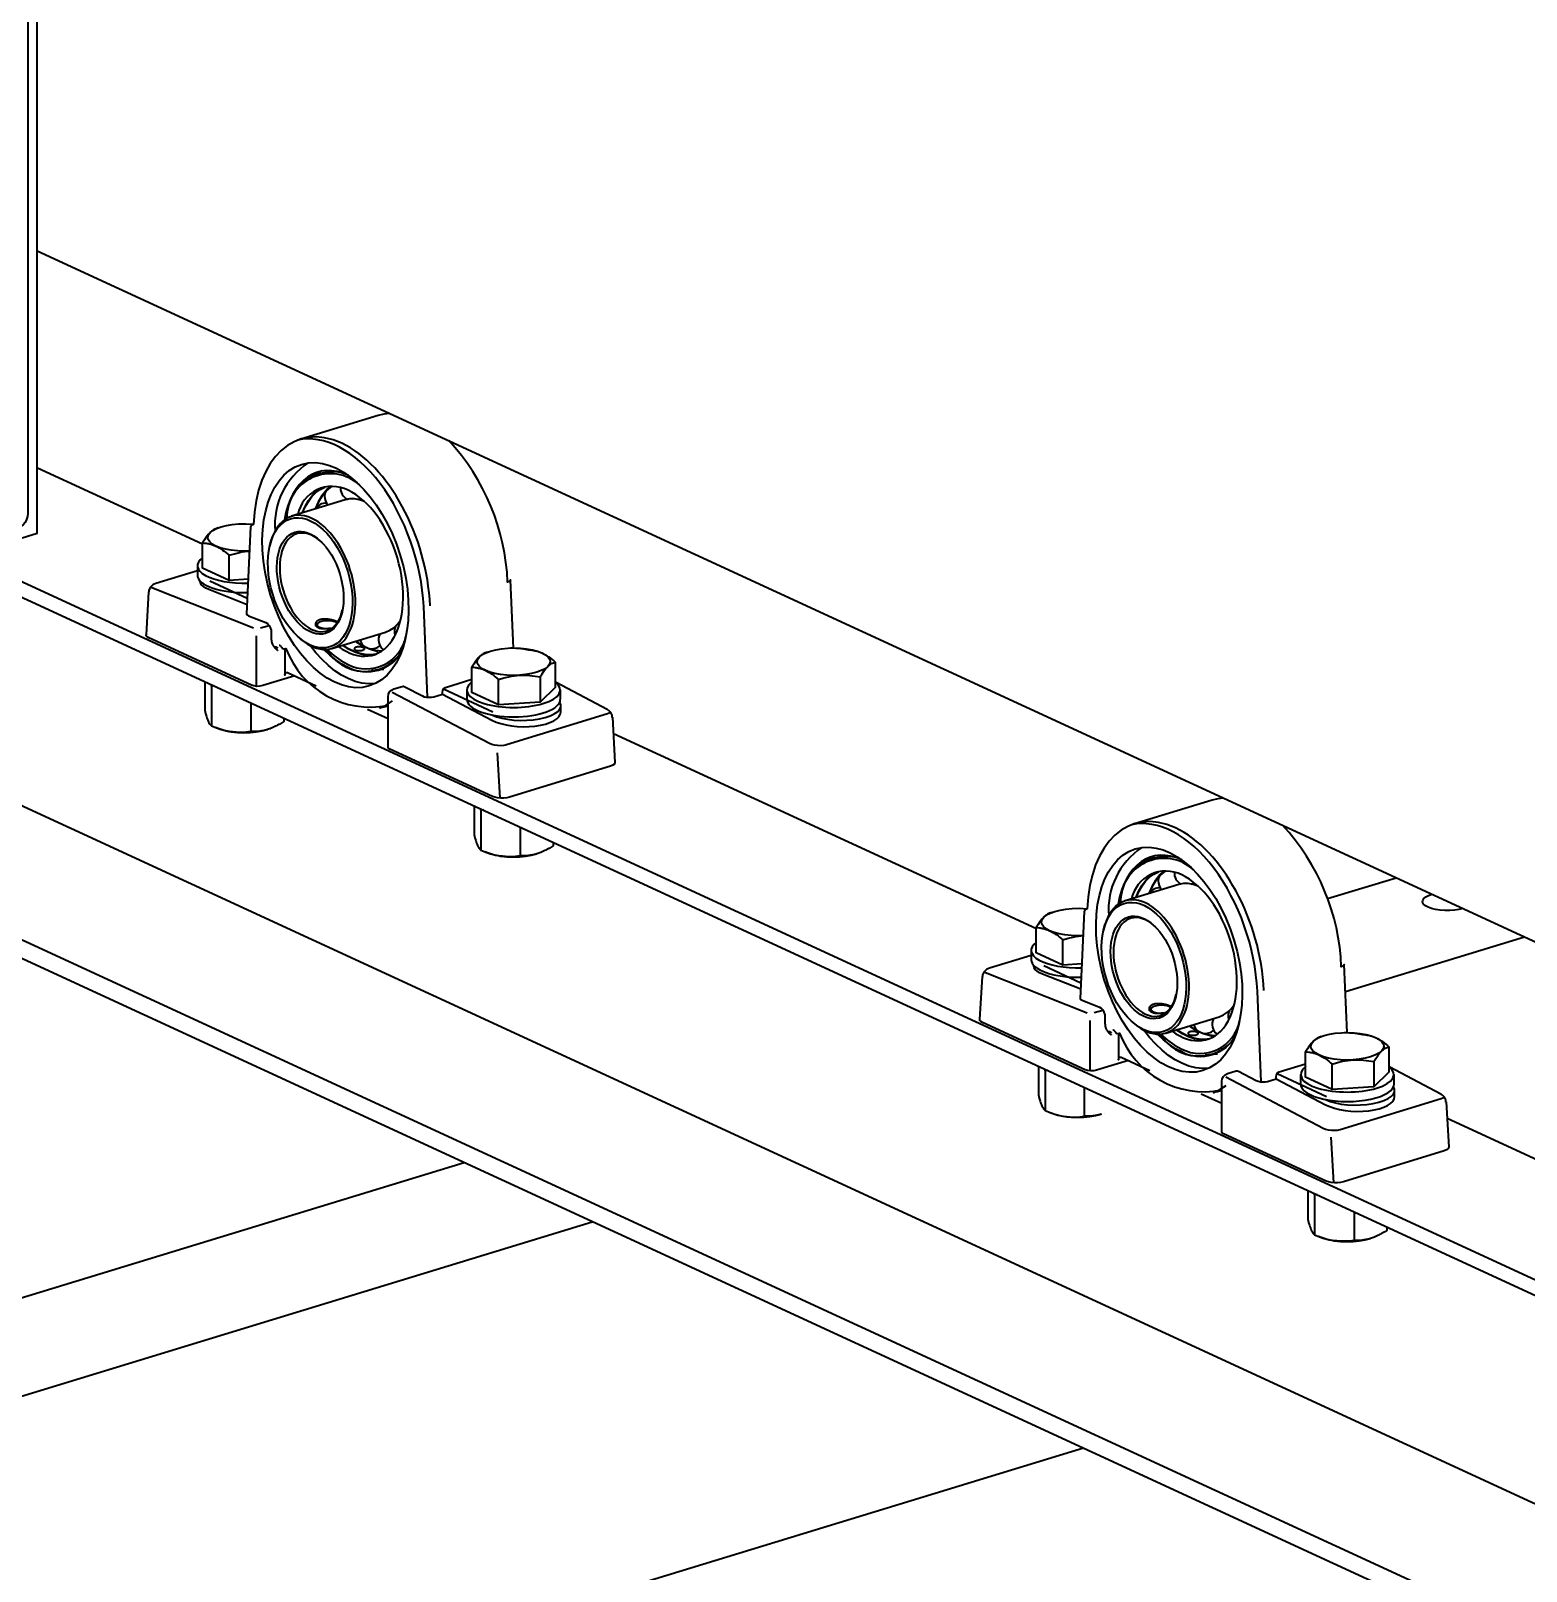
# Model space of a CAD drawing. Header units: millimetres. Extents: x -8400 to 8400, y -5940 to 5940.
# Drawn here: x 3929.8 to 4239.5, y 1669.9 to 1988.8 of the extents above; entities that cross this region are included whole.
import ezdxf

# ---------------------------------------------------------------- set-up
doc = ezdxf.new("R2010")
doc.units = ezdxf.units.MM
doc.layers.add('粗实线层', color=7, linetype='Continuous', lineweight=35)

msp = doc.modelspace()

# ---------------------------------------------------------------- linework, layer by layer
at = {"layer": '粗实线层', "linetype": 'Continuous', "lineweight": 35}
for points in [[(3929.221, 2264.069), (3929.221, 1888.824), (3929.155, 1888.198), (3928.959, 1887.574), (3928.648, 1886.995), (3928.243, 1886.499), (3927.77, 1886.121), (3927.264, 1885.886), (3916.169, 1882.497), (3916.169, 1880.157), (3931.179, 1884.743), (3931.179, 2263.165)], [(5429.862, 1180.004), (5429.862, 1181.902), (3411.605, 2112.909), (3427.906, 2117.889)], [(3411.605, 2112.909), (3411.605, 2111.011), (3411.713, 2110.278), (3412.025, 2109.692), (3412.506, 2109.317), (5429.848, 1178.732)], [(3458.919, 2044.824), (5424.763, 1137.994)], [(5429.862, 1105.812), (5429.862, 1103.914), (3411.605, 2034.922), (3411.605, 2036.819), (3411.683, 2037.497), (3411.911, 2038.168), (3412.27, 2038.779), (3412.732, 2039.282), (3413.26, 2039.636), (3415.693, 2040.835)], [(3412.133, 2038.578), (5430.389, 1107.57)], [(3931.174, 1943.236), (4391.286, 1730.99)], [(4001.796, 1909.137), (3985.742, 1904.232)], [(4004.178, 1909.56), (4002.969, 1909.419), (4001.796, 1909.137)], [(3965.419, 1882.46), (3931.203, 1898.244)], [(3990.079, 1897.658), (3988.077, 1896.541)], [(3986.131, 1888.954), (3986.669, 1890.217), (3987.308, 1891.345), (3988.044, 1892.327), (3988.866, 1893.152), (3989.767, 1893.812), (3990.738, 1894.299)], [(3992.126, 1894.443), (3991.096, 1893.592), (3990.182, 1892.516), (3989.397, 1891.23), (3988.751, 1889.754)], [(3994.949, 1891.648), (3983.844, 1888.256)], [(3986.031, 1888.923), (3986.618, 1890.315), (3987.327, 1891.545), (3988.149, 1892.597), (3989.074, 1893.46), (3990.091, 1894.121)], [(3990.969, 1893.628), (3990.091, 1892.465), (3989.349, 1891.161), (3988.809, 1889.912)], [(3998.912, 1891.322), (3997.884, 1891.674), (3996.871, 1891.847), (3995.888, 1891.838), (3994.948, 1891.648)], [(3968.644, 1885.881), (3968.147, 1885.692), (3967.751, 1885.505), (3967.556, 1885.385), (3967.359, 1885.245), (3967.162, 1885.083), (3966.964, 1884.899), (3966.915, 1884.849), (3966.865, 1884.799), (3966.84, 1884.773), (3966.815, 1884.746), (3966.791, 1884.719), (3966.766, 1884.692), (3966.666, 1884.581), (3966.568, 1884.465), (3966.372, 1884.219), (3966.177, 1883.954), (3965.79, 1883.375), (3965.408, 1882.738)], [(3975.244, 1881.08), (3973.927, 1881.044), (3972.614, 1881.095), (3971.344, 1881.23), (3970.156, 1881.446), (3969.086, 1881.737), (3968.167, 1882.092), (3967.426, 1882.502), (3966.886, 1882.955), (3966.564, 1883.435), (3966.469, 1883.929), (3966.604, 1884.422), (3966.964, 1884.899), (3967.54, 1885.345), (3968.313, 1885.747), (3969.261, 1886.092), (3970.353, 1886.37), (3971.558, 1886.573), (3972.838, 1886.694), (3974.396, 1886.726), (3975.938, 1886.639)], [(3975.314, 1886.073), (3974.531, 1868.047), (3974.624, 1867.85), (3974.911, 1867.681), (3978.53, 1866.251), (3978.87, 1866.036), (3979.179, 1865.679), (3979.426, 1865.219), (3979.585, 1864.701), (3979.641, 1864.181), (3979.641, 1862.795), (3979.642, 1862.695), (3979.648, 1862.596), (3979.658, 1862.5), (3979.671, 1862.405), (3979.688, 1862.313), (3979.708, 1862.222), (3979.72, 1862.177), (3979.732, 1862.133), (3979.745, 1862.089), (3979.759, 1862.045), (3979.821, 1861.877), (3979.893, 1861.719), (3979.973, 1861.569), (3980.062, 1861.428), (3980.11, 1861.359), (3980.158, 1861.293), (3980.209, 1861.228), (3980.261, 1861.165), (3980.368, 1861.043), (3980.479, 1860.926), (3980.593, 1860.814), (3980.709, 1860.705), (3980.768, 1860.651), (3980.827, 1860.598), (3980.857, 1860.571), (3980.886, 1860.545), (3980.901, 1860.532), (3980.916, 1860.518), (3980.931, 1860.505), (3980.946, 1860.492)], [(3975.936, 1886.587), (3975.484, 1886.364), (3975.314, 1886.074)], [(3970.927, 1874.97), (3965.408, 1877.516), (3965.408, 1882.738), (3965.745, 1882.719), (3966.087, 1882.685), (3966.173, 1882.674), (3966.259, 1882.661), (3966.345, 1882.648), (3966.432, 1882.634), (3966.604, 1882.602), (3966.777, 1882.566), (3967.123, 1882.478), (3967.47, 1882.371), (3967.818, 1882.242), (3968.167, 1882.092), (3968.518, 1881.92), (3968.869, 1881.725), (3968.913, 1881.699), (3968.957, 1881.673), (3969.001, 1881.646), (3969.045, 1881.619), (3969.133, 1881.565), (3969.22, 1881.509), (3969.394, 1881.395), (3969.568, 1881.276), (3969.912, 1881.026), (3970.253, 1880.761), (3970.591, 1880.483), (3970.927, 1880.192)], [(3979.356, 1882.285), (3979.284, 1881.959)], [(3990.141, 1882.839), (3989.097, 1883.701), (3988.023, 1884.324)], [(3974.842, 1875.207), (3970.927, 1874.97), (3970.927, 1880.192), (3971.99, 1880.516), (3973.063, 1880.779), (3973.603, 1880.884), (3974.147, 1880.97), (3975.097, 1881.07)], [(3964.365, 1876.966), (3955.744, 1874.332), (3955.411, 1874.211), (3955.107, 1874.039), (3954.811, 1873.799), (3954.557, 1873.504), (3954.395, 1873.225), (3954.297, 1872.922), (3954.281, 1872.782), (3954.28, 1872.638)], [(3964.364, 1878.038), (3964.364, 1876.088)], [(3954.247, 1872.6), (3953.702, 1863.704)], [(3975.963, 1865.116), (3954.912, 1873.435), (3954.616, 1873.582)], [(3974.614, 1869.959), (3966.709, 1873.083), (3966.074, 1873.375), (3965.568, 1873.697), (3965.2, 1874.042), (3964.976, 1874.406), (3964.901, 1874.78), (3964.901, 1874.895)], [(3974.67, 1871.256), (3966.944, 1874.82)], [(4011.981, 1850.793), (4011.197, 1869.548)], [(3977.422, 1865.134), (3979.184, 1865.672)], [(3993.3, 1866.397), (3993.245, 1866.422), (3993.165, 1866.458), (3993.08, 1866.494), (3992.99, 1866.53), (3992.896, 1866.565), (3992.847, 1866.583), (3992.798, 1866.6), (3992.748, 1866.617), (3992.697, 1866.634), (3992.592, 1866.667), (3992.486, 1866.7), (3992.375, 1866.731), (3992.262, 1866.761), (3992.233, 1866.768), (3992.204, 1866.776), (3992.175, 1866.783), (3992.146, 1866.79), (3992.088, 1866.804), (3992.029, 1866.817), (3991.909, 1866.843), (3991.79, 1866.867), (3991.668, 1866.888), (3991.547, 1866.908), (3991.485, 1866.917), (3991.423, 1866.926), (3991.361, 1866.934), (3991.299, 1866.941), (3991.175, 1866.954), (3991.052, 1866.964), (3990.93, 1866.971), (3990.809, 1866.975), (3990.688, 1866.977), (3990.568, 1866.975), (3990.509, 1866.973), (3990.45, 1866.97), (3990.391, 1866.966), (3990.333, 1866.962), (3990.22, 1866.951), (3990.109, 1866.936), (3990.001, 1866.918), (3989.896, 1866.897), (3989.845, 1866.885), (3989.794, 1866.873), (3989.768, 1866.866), (3989.744, 1866.859), (3989.719, 1866.852), (3989.694, 1866.845), (3989.6, 1866.813), (3989.51, 1866.779), (3989.424, 1866.742), (3989.343, 1866.703), (3989.266, 1866.66), (3989.194, 1866.615), (3989.127, 1866.567), (3989.065, 1866.517), (3989.009, 1866.465), (3988.959, 1866.412), (3988.914, 1866.356), (3988.875, 1866.299), (3988.866, 1866.285), (3988.857, 1866.27), (3988.849, 1866.256), (3988.841, 1866.241), (3988.826, 1866.212), (3988.813, 1866.182), (3988.792, 1866.123), (3988.776, 1866.063), (3988.767, 1866.004), (3988.763, 1865.943), (3988.763, 1865.913), (3988.765, 1865.884), (3988.768, 1865.854), (3988.773, 1865.824), (3988.788, 1865.765), (3988.808, 1865.707), (3988.835, 1865.651), (3988.867, 1865.596), (3988.905, 1865.543), (3988.949, 1865.491), (3988.973, 1865.465), (3988.999, 1865.441), (3989.026, 1865.416), (3989.054, 1865.393), (3989.115, 1865.347), (3989.181, 1865.304), (3989.252, 1865.264), (3989.329, 1865.226), (3989.41, 1865.191), (3989.496, 1865.159), (3989.585, 1865.13), (3989.678, 1865.105), (3989.776, 1865.082), (3989.877, 1865.062), (3989.903, 1865.057), (3989.929, 1865.053), (3989.956, 1865.049), (3989.982, 1865.045), (3990.036, 1865.038), (3990.091, 1865.031), (3990.201, 1865.02), (3990.313, 1865.013), (3990.428, 1865.008), (3990.545, 1865.006), (3990.604, 1865.006), (3990.664, 1865.006), (3990.725, 1865.007), (3990.786, 1865.009), (3990.908, 1865.015), (3991.03, 1865.023), (3991.152, 1865.033), (3991.275, 1865.046), (3991.398, 1865.06), (3991.522, 1865.077), (3991.553, 1865.081), (3991.584, 1865.086), (3991.615, 1865.09), (3991.646, 1865.095), (3991.707, 1865.105), (3991.768, 1865.115), (3991.957, 1865.149)], [(3989.286, 1866.157), (3988.979, 1865.896), (3988.817, 1865.709), (3988.763, 1865.512)], [(3993.265, 1866.175), (3993.138, 1866.262), (3992.984, 1866.343), (3992.5, 1866.508), (3991.909, 1866.612), (3991.263, 1866.646), (3990.619, 1866.606), (3990.034, 1866.498), (3989.561, 1866.329), (3989.241, 1866.115), (3989.103, 1865.876), (3989.161, 1865.632), (3989.407, 1865.404), (3989.82, 1865.215), (3990.364, 1865.08), (3990.991, 1865.011)], [(4003.308, 1864.289), (4004.193, 1864.657), (4005.013, 1865.199), (4005.756, 1865.908), (4006.412, 1866.774)], [(3984.481, 1855.21), (3977.878, 1853.193), (3977.298, 1853.077), (3976.644, 1853.054), (3976.017, 1853.127), (3975.511, 1853.284), (3954.272, 1863.081), (3953.952, 1863.27), (3953.759, 1863.482), (3953.702, 1863.705)], [(3976.573, 1853.057), (3976.573, 1863.507)], [(3984.903, 1863.569), (3985.145, 1863.338)], [(3992.203, 1860.896), (4003.308, 1864.289)], [(3997.112, 1862.395), (3998.472, 1861.532), (3999.842, 1860.905), (4001.201, 1860.524), (4002.53, 1860.393)], [(3980.219, 1861.215), (3980.603, 1861.202), (3981.001, 1860.963)], [(3982.447, 1860.846), (3982.447, 1855.368), (3982.518, 1855.725), (3982.712, 1855.921), (3982.978, 1855.903), (3988.921, 1853.161)], [(4001.197, 1853.645), (3999.827, 1853.574), (3998.416, 1853.719), (3996.979, 1854.076), (3995.529, 1854.642), (3994.155, 1855.368), (3992.792, 1856.271), (3991.452, 1857.344), (3990.146, 1858.578), (3988.884, 1859.964), (3987.677, 1861.488)], [(4000.663, 1859.523), (3999.45, 1859.503), (3998.2, 1859.702), (3996.93, 1860.115), (3995.655, 1860.738), (3994.391, 1861.564)], [(4001.298, 1859.738), (4000.22, 1859.599), (3999.104, 1859.642), (3997.961, 1859.866), (3996.804, 1860.27), (3995.643, 1860.848), (3994.491, 1861.594)], [(3997.245, 1862.236), (3998.224, 1861.661), (3999.951, 1860.835), (4001.706, 1860.29)], [(4023.915, 1859.967), (4023.518, 1859.78), (4023.323, 1859.66), (4023.127, 1859.52), (4022.93, 1859.358), (4022.732, 1859.174), (4022.682, 1859.124), (4022.632, 1859.073), (4022.608, 1859.047), (4022.583, 1859.021), (4022.558, 1858.994), (4022.533, 1858.967), (4022.434, 1858.856), (4022.336, 1858.74), (4022.139, 1858.494), (4021.944, 1858.229), (4021.558, 1857.65), (4021.175, 1857.013)], [(4024.412, 1860.156), (4023.915, 1859.967)], [(4028.605, 1860.968), (4029.155, 1860.991), (4029.702, 1860.991), (4030.245, 1860.971), (4030.785, 1860.931), (4031.858, 1860.798), (4032.922, 1860.602), (4033.26, 1860.583), (4033.602, 1860.548), (4033.688, 1860.537), (4033.774, 1860.525), (4033.86, 1860.512), (4033.946, 1860.498), (4034.119, 1860.466), (4034.291, 1860.429), (4034.637, 1860.342), (4034.984, 1860.235), (4035.333, 1860.106), (4035.682, 1859.956), (4036.032, 1859.783), (4036.384, 1859.589), (4036.428, 1859.563), (4036.472, 1859.537), (4036.516, 1859.51), (4036.56, 1859.483), (4036.647, 1859.429), (4036.735, 1859.373), (4036.909, 1859.259), (4037.082, 1859.14), (4037.426, 1858.89), (4037.768, 1858.625), (4038.105, 1858.347), (4038.442, 1858.056)], [(4035.228, 1860.147), (4035.205, 1860.156)], [(4000.379, 1856.423), (4002.916, 1856.624)], [(4026.695, 1849.245), (4021.175, 1851.791), (4021.175, 1857.013), (4021.513, 1856.994), (4021.855, 1856.959), (4021.941, 1856.948), (4022.027, 1856.936), (4022.113, 1856.923), (4022.199, 1856.909), (4022.371, 1856.877), (4022.544, 1856.84), (4022.89, 1856.753), (4023.237, 1856.646), (4023.586, 1856.517), (4023.935, 1856.367), (4024.285, 1856.194), (4024.637, 1856), (4024.681, 1855.974), (4024.725, 1855.947), (4024.769, 1855.921), (4024.813, 1855.894), (4024.9, 1855.84), (4024.988, 1855.784), (4025.162, 1855.669), (4025.335, 1855.551), (4025.68, 1855.301), (4026.02, 1855.036), (4026.359, 1854.758), (4026.695, 1854.467)], [(4035.328, 1854.988), (4035.711, 1855.626), (4036.098, 1856.206), (4036.293, 1856.47), (4036.489, 1856.716), (4036.686, 1856.943), (4036.885, 1857.149), (4036.934, 1857.197), (4036.984, 1857.244), (4037.009, 1857.267), (4037.033, 1857.29), (4037.058, 1857.312), (4037.083, 1857.334), (4037.182, 1857.418), (4037.281, 1857.496), (4037.477, 1857.636), (4037.672, 1857.756), (4038.059, 1857.938), (4038.442, 1858.056), (4038.442, 1852.834), (4035.328, 1849.766)], [(3965.869, 1854.055), (3965.869, 1848.093), (3966.04, 1847.434), (3966.213, 1846.832), (3966.3, 1846.557), (3966.388, 1846.3), (3966.476, 1846.062), (3966.564, 1845.845), (3966.586, 1845.794), (3966.608, 1845.745), (3966.619, 1845.72), (3966.63, 1845.696), (3966.641, 1845.673), (3966.653, 1845.649), (3966.697, 1845.56), (3966.74, 1845.476), (3966.828, 1845.325), (3966.915, 1845.195), (3967.088, 1844.99), (3967.259, 1844.851)], [(3967.259, 1853.112), (3967.17, 1853.461)], [(3967.786, 1853.18), (3967.259, 1853.112), (3967.259, 1844.851), (3968.265, 1844.448), (3969.28, 1844.104), (3969.792, 1843.959), (3970.306, 1843.832), (3970.823, 1843.725), (3971.344, 1843.64), (3972.614, 1843.505), (3973.927, 1843.454), (3975.244, 1843.49), (3976.523, 1843.611), (3977.728, 1843.814), (3978.821, 1844.092)], [(4015.076, 1851.447), (4015.06, 1851.845), (4015.13, 1852.269), (4015.357, 1852.633), (4015.679, 1852.839), (4021.175, 1854.519)], [(4050.232, 1846.581), (4050.241, 1846.675), (4050.243, 1846.767), (4050.184, 1847.082), (4050.054, 1847.381), (4049.905, 1847.621), (4049.729, 1847.836), (4049.527, 1848.02), (4049.304, 1848.177), (4049.237, 1848.217), (4049.168, 1848.254), (4038.607, 1853.824)], [(3975.43, 1849.645), (3975.43, 1843.683), (3974.425, 1843.567), (3973.41, 1843.514), (3972.898, 1843.514), (3972.384, 1843.535), (3972.125, 1843.553), (3971.865, 1843.577), (3971.8, 1843.583), (3971.735, 1843.591), (3971.669, 1843.598), (3971.604, 1843.605), (3971.474, 1843.622), (3971.344, 1843.64), (3969.899, 1843.917), (3968.644, 1844.302), (3968.105, 1844.508)], [(4002.046, 1848.531), (4003.431, 1849.184), (4004.731, 1850.054)], [(4049.892, 1847.64), (4049.606, 1847.469), (4049.235, 1847.328), (4028.352, 1840.947), (4027.792, 1840.823), (4027.162, 1840.764), (4026.505, 1840.775), (4025.865, 1840.854), (4025.284, 1840.997), (4024.803, 1841.194), (4004.681, 1851.806)], [(4015.27, 1852.528), (4025.53, 1847.795)], [(4020.132, 1852.312), (4020.132, 1850.363)], [(4039.485, 1850.363), (4039.485, 1852.312)], [(3982.212, 1846.516), (3982.212, 1845.755), (3981.796, 1845.491), (3981.376, 1845.24), (3981.271, 1845.179), (3981.165, 1845.119), (3981.059, 1845.06), (3980.953, 1845.002), (3980.741, 1844.89), (3980.529, 1844.782), (3980.104, 1844.58), (3979.677, 1844.396), (3979.25, 1844.234), (3978.821, 1844.092), (3978.39, 1843.971), (3977.958, 1843.872), (3977.904, 1843.861), (3977.849, 1843.85), (3977.796, 1843.84), (3977.742, 1843.83), (3977.634, 1843.811), (3977.527, 1843.794), (3977.312, 1843.762), (3977.1, 1843.736), (3976.677, 1843.698), (3976.258, 1843.678), (3975.842, 1843.673), (3975.43, 1843.683)], [(4003.814, 1846.292), (3999.525, 1848.27)], [(4002.706, 1848.708), (4003.814, 1849.046)], [(4039.6, 1847.755), (4039.6, 1849.033)], [(3979.437, 1844.302), (3979.47, 1844.315)], [(4138.043, 1802.83), (4050.469, 1843.227)], [(4027.006, 1829.916), (4026.461, 1839.317)], [(4021.637, 1828.33), (4021.637, 1822.367), (4021.808, 1821.708), (4021.981, 1821.107), (4022.067, 1820.832), (4022.155, 1820.575), (4022.243, 1820.337), (4022.332, 1820.12), (4022.354, 1820.069), (4022.376, 1820.019), (4022.387, 1819.995), (4022.398, 1819.971), (4022.409, 1819.947), (4022.42, 1819.924), (4022.464, 1819.835), (4022.508, 1819.751), (4022.596, 1819.6), (4022.683, 1819.47), (4022.855, 1819.265), (4023.026, 1819.126)], [(4023.026, 1827.387), (4022.937, 1827.736)], [(4023.554, 1827.455), (4023.026, 1827.387), (4023.026, 1819.126), (4024.033, 1818.722), (4025.048, 1818.379), (4025.559, 1818.233), (4026.074, 1818.107), (4026.591, 1818), (4027.112, 1817.915), (4028.382, 1817.78), (4029.695, 1817.729), (4031.011, 1817.765), (4032.291, 1817.886), (4033.496, 1818.088), (4034.588, 1818.366)], [(4174.41, 1829.512), (4158.355, 1824.606)], [(4176.792, 1829.934), (4175.583, 1829.794), (4174.41, 1829.512)], [(4031.197, 1823.919), (4031.197, 1817.957), (4030.193, 1817.842), (4029.178, 1817.788), (4028.666, 1817.789), (4028.151, 1817.81), (4027.892, 1817.828), (4027.632, 1817.851), (4027.567, 1817.858), (4027.502, 1817.865), (4027.437, 1817.873), (4027.372, 1817.88), (4027.242, 1817.897), (4027.112, 1817.915), (4025.667, 1818.191), (4024.412, 1818.577), (4023.872, 1818.783)], [(4037.979, 1820.791), (4037.979, 1820.029), (4037.564, 1819.766), (4037.144, 1819.514), (4037.038, 1819.453), (4036.932, 1819.394), (4036.826, 1819.335), (4036.721, 1819.277), (4036.509, 1819.165), (4036.297, 1819.057), (4035.871, 1818.854), (4035.445, 1818.671), (4035.018, 1818.508), (4034.588, 1818.366), (4034.158, 1818.246), (4033.725, 1818.146), (4033.671, 1818.136), (4033.617, 1818.125), (4033.563, 1818.115), (4033.509, 1818.105), (4033.402, 1818.086), (4033.294, 1818.068), (4033.08, 1818.037), (4032.868, 1818.011), (4032.445, 1817.973), (4032.025, 1817.952), (4031.61, 1817.948), (4031.197, 1817.957)], [(4035.205, 1818.577), (4035.237, 1818.59)], [(4162.693, 1818.032), (4160.691, 1816.916)], [(4158.745, 1809.328), (4159.283, 1810.591), (4159.923, 1811.72), (4160.657, 1812.702), (4161.48, 1813.527), (4162.381, 1814.186), (4163.352, 1814.673)], [(4164.74, 1814.818), (4163.71, 1813.967), (4162.796, 1812.89), (4162.011, 1811.605), (4161.366, 1810.128)], [(4167.563, 1812.023), (4156.458, 1808.63)], [(4158.645, 1809.298), (4159.232, 1810.69), (4159.941, 1811.919), (4160.763, 1812.972), (4161.688, 1813.834), (4162.705, 1814.496)], [(4163.583, 1814.002), (4162.705, 1812.84), (4161.963, 1811.535), (4161.423, 1810.287)], [(4171.526, 1811.697), (4170.497, 1812.048), (4169.486, 1812.221), (4168.503, 1812.213), (4167.562, 1812.023)], [(4198.336, 1809.102), (4212.536, 1813.441)], [(4226.351, 1807.073), (4225.526, 1806.856), (4224.603, 1806.705), (4223.618, 1806.625), (4222.61, 1806.621), (4221.621, 1806.692), (4220.688, 1806.835), (4219.85, 1807.044), (4219.139, 1807.313), (4218.584, 1807.628), (4218.207, 1807.979), (4218.024, 1808.351), (4218.04, 1808.729), (4218.257, 1809.099), (4218.664, 1809.444), (4219.246, 1809.753), (4219.98, 1810.012)], [(4141.258, 1806.256), (4140.761, 1806.066), (4140.365, 1805.879), (4140.17, 1805.76), (4139.974, 1805.62), (4139.776, 1805.458), (4139.578, 1805.273), (4139.529, 1805.224), (4139.479, 1805.173), (4139.454, 1805.147), (4139.429, 1805.12), (4139.405, 1805.094), (4139.379, 1805.067), (4139.281, 1804.956), (4139.182, 1804.84), (4138.986, 1804.593), (4138.791, 1804.329), (4138.404, 1803.749), (4138.021, 1803.113)], [(4147.858, 1801.454), (4146.541, 1801.419), (4145.228, 1801.469), (4143.958, 1801.604), (4142.77, 1801.821), (4141.7, 1802.111), (4140.781, 1802.467), (4140.04, 1802.877), (4139.5, 1803.329), (4139.178, 1803.81), (4139.083, 1804.304), (4139.218, 1804.797), (4139.578, 1805.273), (4140.154, 1805.719), (4140.927, 1806.121), (4141.875, 1806.466), (4142.967, 1806.744), (4144.171, 1806.947), (4145.452, 1807.068), (4147.009, 1807.101), (4148.552, 1807.013)], [(4148.55, 1806.961), (4148.099, 1806.738), (4147.929, 1806.448), (4147.145, 1788.421), (4147.239, 1788.224), (4147.525, 1788.055), (4151.145, 1786.625), (4151.484, 1786.41), (4151.793, 1786.054), (4152.04, 1785.593), (4152.199, 1785.076), (4152.254, 1784.555), (4152.254, 1783.169), (4152.257, 1783.069), (4152.262, 1782.971), (4152.272, 1782.874), (4152.286, 1782.78), (4152.302, 1782.687), (4152.322, 1782.596), (4152.334, 1782.552), (4152.346, 1782.507), (4152.359, 1782.463), (4152.373, 1782.42), (4152.435, 1782.252), (4152.507, 1782.093), (4152.587, 1781.944), (4152.676, 1781.802), (4152.724, 1781.734), (4152.773, 1781.667), (4152.823, 1781.602), (4152.875, 1781.539), (4152.982, 1781.417), (4153.093, 1781.3), (4153.207, 1781.188), (4153.323, 1781.079), (4153.382, 1781.025), (4153.441, 1780.972), (4153.471, 1780.946), (4153.5, 1780.919), (4153.515, 1780.906), (4153.53, 1780.893), (4153.545, 1780.88), (4153.56, 1780.867)], [(4143.541, 1795.344), (4138.021, 1797.89), (4138.021, 1803.113), (4138.36, 1803.093), (4138.702, 1803.059), (4138.787, 1803.048), (4138.874, 1803.036), (4138.959, 1803.023), (4139.045, 1803.008), (4139.218, 1802.976), (4139.391, 1802.94), (4139.737, 1802.853), (4140.084, 1802.745), (4140.432, 1802.617), (4140.781, 1802.467), (4141.131, 1802.294), (4141.483, 1802.099), (4141.527, 1802.073), (4141.571, 1802.047), (4141.615, 1802.02), (4141.659, 1801.994), (4141.747, 1801.939), (4141.834, 1801.884), (4142.009, 1801.769), (4142.182, 1801.65), (4142.526, 1801.4), (4142.867, 1801.135), (4143.205, 1800.857), (4143.541, 1800.567)], [(4151.97, 1802.66), (4151.898, 1802.333)], [(4162.755, 1803.213), (4161.71, 1804.076), (4160.638, 1804.699)], [(4147.456, 1795.581), (4143.541, 1795.344), (4143.541, 1800.567), (4144.604, 1800.891), (4145.677, 1801.154), (4146.217, 1801.259), (4146.761, 1801.344), (4147.711, 1801.445)], [(4202.025, 1789.865), (4239.092, 1801.191)], [(4136.978, 1797.34), (4128.358, 1794.707), (4128.025, 1794.585), (4127.721, 1794.414), (4127.425, 1794.174), (4127.172, 1793.878), (4127.009, 1793.6), (4126.911, 1793.296), (4126.895, 1793.156), (4126.894, 1793.012)], [(4136.978, 1798.412), (4136.978, 1796.462)], [(4157.095, 1775.584), (4150.492, 1773.567), (4149.912, 1773.451), (4149.258, 1773.428), (4148.631, 1773.501), (4148.125, 1773.658), (4126.886, 1783.455), (4126.566, 1783.644), (4126.373, 1783.856), (4126.316, 1784.079), (4126.862, 1792.975)], [(4127.23, 1793.957), (4127.527, 1793.809), (4148.577, 1785.491)], [(4137.515, 1795.269), (4137.515, 1795.155)], [(4147.228, 1790.334), (4139.323, 1793.458), (4138.689, 1793.749), (4138.182, 1794.071), (4137.814, 1794.417), (4137.59, 1794.78), (4137.515, 1795.155)], [(4147.284, 1791.631), (4139.558, 1795.194)], [(4184.595, 1771.168), (4183.81, 1789.922)], [(4150.036, 1785.509), (4151.798, 1786.047)], [(4165.914, 1786.771), (4165.86, 1786.797), (4165.779, 1786.833), (4165.694, 1786.868), (4165.604, 1786.904), (4165.51, 1786.94), (4165.462, 1786.957), (4165.412, 1786.974), (4165.362, 1786.992), (4165.311, 1787.009), (4165.207, 1787.042), (4165.099, 1787.074), (4164.989, 1787.105), (4164.876, 1787.135), (4164.847, 1787.143), (4164.818, 1787.15), (4164.789, 1787.157), (4164.76, 1787.164), (4164.701, 1787.178), (4164.642, 1787.192), (4164.524, 1787.217), (4164.404, 1787.241), (4164.283, 1787.263), (4164.16, 1787.283), (4164.099, 1787.292), (4164.037, 1787.3), (4163.975, 1787.308), (4163.913, 1787.316), (4163.789, 1787.328), (4163.666, 1787.338), (4163.544, 1787.345), (4163.422, 1787.35), (4163.302, 1787.351), (4163.182, 1787.349), (4163.122, 1787.347), (4163.063, 1787.345), (4163.005, 1787.341), (4162.947, 1787.337), (4162.834, 1787.325), (4162.723, 1787.311), (4162.615, 1787.293), (4162.51, 1787.272), (4162.458, 1787.26), (4162.408, 1787.247), (4162.383, 1787.24), (4162.358, 1787.233), (4162.333, 1787.226), (4162.309, 1787.219), (4162.214, 1787.188), (4162.124, 1787.154), (4162.038, 1787.117), (4161.957, 1787.077), (4161.88, 1787.034), (4161.808, 1786.989), (4161.741, 1786.941), (4161.679, 1786.891), (4161.623, 1786.839), (4161.573, 1786.786), (4161.528, 1786.731), (4161.488, 1786.674), (4161.479, 1786.66), (4161.471, 1786.645), (4161.463, 1786.63), (4161.455, 1786.616), (4161.441, 1786.586), (4161.427, 1786.557), (4161.405, 1786.497), (4161.39, 1786.438), (4161.38, 1786.378), (4161.377, 1786.318), (4161.377, 1786.288), (4161.379, 1786.258), (4161.383, 1786.228), (4161.388, 1786.198), (4161.402, 1786.139), (4161.423, 1786.082), (4161.449, 1786.026), (4161.481, 1785.971), (4161.519, 1785.917), (4161.563, 1785.865), (4161.587, 1785.84), (4161.613, 1785.815), (4161.64, 1785.791), (4161.669, 1785.767), (4161.729, 1785.722), (4161.795, 1785.679), (4161.866, 1785.638), (4161.943, 1785.6), (4162.024, 1785.566), (4162.109, 1785.534), (4162.199, 1785.505), (4162.293, 1785.479), (4162.39, 1785.456), (4162.491, 1785.437), (4162.517, 1785.432), (4162.543, 1785.428), (4162.57, 1785.423), (4162.597, 1785.42), (4162.65, 1785.412), (4162.705, 1785.406), (4162.815, 1785.395), (4162.927, 1785.387), (4163.042, 1785.382), (4163.159, 1785.38), (4163.218, 1785.38), (4163.278, 1785.381), (4163.339, 1785.382), (4163.4, 1785.384), (4163.522, 1785.39), (4163.643, 1785.398), (4163.766, 1785.408), (4163.889, 1785.42), (4164.012, 1785.435), (4164.136, 1785.451), (4164.167, 1785.455), (4164.198, 1785.46), (4164.229, 1785.465), (4164.26, 1785.469), (4164.321, 1785.479), (4164.381, 1785.489), (4164.571, 1785.523)], [(4161.901, 1786.531), (4161.593, 1786.271), (4161.431, 1786.083), (4161.377, 1785.887)], [(4165.88, 1786.549), (4165.752, 1786.636), (4165.597, 1786.717), (4165.115, 1786.882), (4164.524, 1786.986), (4163.877, 1787.02), (4163.233, 1786.981), (4162.648, 1786.872), (4162.175, 1786.703), (4161.855, 1786.49), (4161.718, 1786.25), (4161.774, 1786.006), (4162.02, 1785.779), (4162.434, 1785.589), (4162.978, 1785.454), (4163.605, 1785.385)], [(4175.922, 1784.663), (4176.808, 1785.031), (4177.627, 1785.573), (4178.37, 1786.282), (4179.026, 1787.148)], [(4149.187, 1773.432), (4149.187, 1783.881)], [(4157.517, 1783.943), (4157.759, 1783.713)], [(4164.817, 1781.27), (4175.922, 1784.663)], [(4169.726, 1782.769), (4171.086, 1781.906), (4172.456, 1781.28), (4173.815, 1780.898), (4175.144, 1780.768)], [(4152.833, 1781.59), (4153.217, 1781.576), (4153.615, 1781.337)], [(4155.061, 1781.221), (4155.061, 1775.743), (4155.132, 1776.1), (4155.326, 1776.296), (4155.592, 1776.277), (4161.536, 1773.536)], [(4173.812, 1774.019), (4172.441, 1773.949), (4171.03, 1774.093), (4169.593, 1774.45), (4168.143, 1775.017), (4166.769, 1775.742), (4165.406, 1776.645), (4164.066, 1777.718), (4162.76, 1778.953), (4161.498, 1780.338), (4160.291, 1781.863)], [(4173.276, 1779.898), (4172.064, 1779.878), (4170.814, 1780.076), (4169.545, 1780.489), (4168.269, 1781.112), (4167.004, 1781.938)], [(4173.911, 1780.112), (4172.834, 1779.973), (4171.719, 1780.016), (4170.576, 1780.241), (4169.418, 1780.644), (4168.257, 1781.222), (4167.105, 1781.969)], [(4169.859, 1782.61), (4170.838, 1782.035), (4172.676, 1781.166), (4174.545, 1780.619)], [(4197.026, 1780.53), (4196.529, 1780.341), (4196.132, 1780.154), (4195.937, 1780.034), (4195.741, 1779.895), (4195.544, 1779.733), (4195.346, 1779.548), (4195.296, 1779.498), (4195.247, 1779.448), (4195.222, 1779.422), (4195.197, 1779.395), (4195.172, 1779.369), (4195.147, 1779.342), (4195.048, 1779.231), (4194.95, 1779.115), (4194.754, 1778.868), (4194.558, 1778.603), (4194.171, 1778.024), (4193.789, 1777.387)], [(4201.219, 1781.343), (4201.769, 1781.365), (4202.316, 1781.366), (4202.86, 1781.345), (4203.4, 1781.306), (4204.472, 1781.172), (4205.536, 1780.976), (4205.874, 1780.957), (4206.216, 1780.923), (4206.302, 1780.912), (4206.388, 1780.9), (4206.474, 1780.886), (4206.56, 1780.872), (4206.733, 1780.84), (4206.905, 1780.804), (4207.251, 1780.717), (4207.599, 1780.609), (4207.946, 1780.481), (4208.295, 1780.33), (4208.646, 1780.158), (4208.998, 1779.963), (4209.042, 1779.937), (4209.086, 1779.911), (4209.13, 1779.884), (4209.174, 1779.858), (4209.262, 1779.803), (4209.349, 1779.747), (4209.523, 1779.633), (4209.696, 1779.514), (4210.04, 1779.264), (4210.381, 1778.999), (4210.72, 1778.721), (4211.055, 1778.431)], [(4207.843, 1780.521), (4207.818, 1780.53)], [(4172.993, 1776.798), (4175.529, 1776.999)], [(4199.309, 1769.619), (4193.789, 1772.165), (4193.789, 1777.387), (4194.127, 1777.368), (4194.469, 1777.334), (4194.555, 1777.323), (4194.641, 1777.311), (4194.727, 1777.297), (4194.813, 1777.283), (4194.986, 1777.251), (4195.158, 1777.215), (4195.504, 1777.128), (4195.851, 1777.02), (4196.2, 1776.892), (4196.549, 1776.741), (4196.899, 1776.569), (4197.251, 1776.374), (4197.295, 1776.348), (4197.339, 1776.322), (4197.383, 1776.295), (4197.427, 1776.269), (4197.514, 1776.214), (4197.602, 1776.158), (4197.776, 1776.044), (4197.949, 1775.925), (4198.293, 1775.675), (4198.635, 1775.41), (4198.972, 1775.132), (4199.309, 1774.842)], [(4207.942, 1775.363), (4208.325, 1776.001), (4208.712, 1776.58), (4208.907, 1776.845), (4209.103, 1777.091), (4209.3, 1777.317), (4209.499, 1777.524), (4209.548, 1777.572), (4209.598, 1777.618), (4209.623, 1777.642), (4209.647, 1777.664), (4209.672, 1777.686), (4209.697, 1777.708), (4209.796, 1777.792), (4209.895, 1777.87), (4210.091, 1778.011), (4210.286, 1778.13), (4210.673, 1778.313), (4211.055, 1778.431), (4211.055, 1773.208), (4207.942, 1770.141)], [(4138.483, 1774.429), (4138.483, 1768.467), (4138.655, 1767.808), (4138.827, 1767.207), (4138.914, 1766.932), (4139.002, 1766.674), (4139.089, 1766.437), (4139.178, 1766.22), (4139.2, 1766.169), (4139.223, 1766.119), (4139.233, 1766.095), (4139.244, 1766.071), (4139.255, 1766.047), (4139.266, 1766.024), (4139.31, 1765.935), (4139.355, 1765.851), (4139.442, 1765.7), (4139.529, 1765.569), (4139.702, 1765.365), (4139.873, 1765.226)], [(4139.873, 1773.487), (4139.784, 1773.835)], [(4140.4, 1773.555), (4139.873, 1773.487), (4139.873, 1765.226), (4140.879, 1764.822), (4141.895, 1764.479), (4142.406, 1764.333), (4142.92, 1764.206), (4143.437, 1764.1), (4143.958, 1764.015), (4144.088, 1763.997), (4144.219, 1763.98), (4144.284, 1763.972), (4144.349, 1763.965), (4144.414, 1763.958), (4144.479, 1763.951), (4144.739, 1763.928), (4144.997, 1763.909), (4145.513, 1763.889), (4146.024, 1763.888), (4147.039, 1763.941), (4148.043, 1764.057), (4148.043, 1770.019)], [(4187.69, 1771.822), (4187.674, 1772.219), (4187.745, 1772.644), (4187.971, 1773.008), (4188.293, 1773.214), (4193.789, 1774.893)], [(4222.846, 1766.956), (4222.856, 1767.049), (4222.857, 1767.141), (4222.799, 1767.456), (4222.668, 1767.755), (4222.52, 1767.995), (4222.343, 1768.21), (4222.141, 1768.395), (4221.918, 1768.551), (4221.851, 1768.591), (4221.782, 1768.629), (4211.221, 1774.198)], [(4174.661, 1768.905), (4176.045, 1769.559), (4177.345, 1770.428)], [(4177.295, 1772.181), (4197.417, 1761.569), (4197.898, 1761.372), (4198.479, 1761.229), (4199.119, 1761.149), (4199.776, 1761.138), (4200.406, 1761.197), (4200.965, 1761.322), (4221.849, 1767.702), (4222.22, 1767.843), (4222.506, 1768.014)], [(4187.883, 1772.902), (4198.144, 1768.169)], [(4192.746, 1772.687), (4192.746, 1770.737)], [(4212.098, 1770.737), (4212.098, 1772.687)], [(4176.428, 1766.666), (4172.14, 1768.644)], [(4175.32, 1769.082), (4176.428, 1769.421)], [(4212.214, 1768.129), (4212.214, 1769.407)], [(4140.719, 1764.882), (4141.258, 1764.677), (4142.513, 1764.291), (4143.958, 1764.015), (4145.228, 1763.879), (4146.541, 1763.829), (4147.858, 1763.864), (4149.138, 1763.985), (4150.342, 1764.188), (4151.435, 1764.466), (4151.004, 1764.346), (4150.572, 1764.246), (4150.518, 1764.235), (4150.463, 1764.225), (4150.409, 1764.214), (4150.355, 1764.204), (4150.248, 1764.186), (4150.141, 1764.168), (4149.927, 1764.137), (4149.714, 1764.111), (4149.291, 1764.073), (4148.872, 1764.052), (4148.456, 1764.047), (4148.043, 1764.057)], [(4152.051, 1764.677), (4152.084, 1764.689)], [(4310.635, 1723.215), (4223.093, 1763.597)], [(4199.62, 1750.291), (4199.075, 1759.691)], [(3444.246, 1578.704), (4019.547, 1754.476)], [(4194.251, 1748.704), (4194.251, 1742.742), (4194.422, 1742.083), (4194.594, 1741.482), (4194.682, 1741.206), (4194.769, 1740.949), (4194.857, 1740.712), (4194.946, 1740.494), (4194.968, 1740.443), (4194.99, 1740.394), (4195.001, 1740.37), (4195.012, 1740.345), (4195.023, 1740.322), (4195.034, 1740.299), (4195.078, 1740.209), (4195.122, 1740.126), (4195.21, 1739.974), (4195.297, 1739.844), (4195.469, 1739.64), (4195.64, 1739.501)], [(4195.64, 1747.761), (4195.551, 1748.11)], [(4196.168, 1747.829), (4195.64, 1747.761), (4195.64, 1739.501), (4196.647, 1739.097), (4197.662, 1738.753), (4198.174, 1738.608), (4198.688, 1738.481), (4199.205, 1738.375), (4199.725, 1738.289), (4200.996, 1738.154), (4202.308, 1738.103), (4203.625, 1738.139), (4204.905, 1738.26), (4206.11, 1738.463), (4207.202, 1738.741)], [(3444.241, 1558.338), (4046.103, 1742.226)], [(4203.811, 1744.294), (4203.811, 1738.332), (4202.807, 1738.216), (4201.792, 1738.163), (4201.28, 1738.164), (4200.765, 1738.184), (4200.506, 1738.202), (4200.247, 1738.226), (4200.182, 1738.232), (4200.117, 1738.24), (4200.052, 1738.247), (4199.986, 1738.255), (4199.856, 1738.271), (4199.725, 1738.289), (4198.281, 1738.566), (4197.026, 1738.951), (4196.486, 1739.157)], [(4210.594, 1741.165), (4210.594, 1740.404), (4210.178, 1740.14), (4209.758, 1739.889), (4209.652, 1739.828), (4209.547, 1739.768), (4209.441, 1739.709), (4209.335, 1739.651), (4209.123, 1739.539), (4208.911, 1739.431), (4208.486, 1739.229), (4208.059, 1739.046), (4207.631, 1738.883), (4207.202, 1738.741), (4206.772, 1738.62), (4206.34, 1738.521), (4206.285, 1738.51), (4206.231, 1738.499), (4206.177, 1738.489), (4206.123, 1738.479), (4206.016, 1738.46), (4205.908, 1738.443), (4205.694, 1738.412), (4205.481, 1738.385), (4205.058, 1738.347), (4204.639, 1738.327), (4204.224, 1738.322), (4203.811, 1738.332)], [(4207.818, 1738.951), (4207.851, 1738.964)], [(4147.806, 1695.312), (3444.241, 1480.351)]]:
    msp.add_lwpolyline(points, dxfattribs=at)
for points in [[(4029.776, 1860.988), (4029.187, 1875.082), (4029.028, 1874.833), (4028.566, 1874.62, 0.1802632), (4016.378, 1903.932)], [(3991.152, 1860.696), (3992.58, 1859.428), (3994.044, 1858.384), (3995.529, 1857.576, 0.4971124), (4007.507, 1863.414)], [(3981.295, 1861.596), (3981.309, 1861.591), (3981.365, 1861.558), (3981.455, 1861.49), (3981.57, 1861.382), (3981.698, 1861.237), (3981.801, 1861.097), (3981.911, 1860.929), (3982.18, 1860.821), (3982.677, 1860.904, 0.3684406), (4003.814, 1849.12)], [(4006.654, 1860.396, -0.4183174), (3995.529, 1856.982), (3994.253, 1857.659), (3992.989, 1858.507), (3991.746, 1859.518), (3990.538, 1860.684)], [(3999.909, 1860.88, 0.126129), (4001.161, 1860.938, 0.1104894), (4002.119, 1861.482)], [(4050.254, 1846.647), (4050.799, 1837.252), (4050.7, 1836.968), (4050.382, 1836.709), (4049.871, 1836.497), (4028.987, 1830.117), (4028.426, 1829.987), (4027.794, 1829.917), (4027.134, 1829.91), (4026.492, 1829.967), (4025.911, 1830.086), (4025.43, 1830.256), (4004.191, 1840.054), (4003.911, 1840.241), (4003.814, 1840.452), (4003.813, 1850.902, -0.3297945), (4005.005, 1852.511), (4006.767, 1853.05), (4007.028, 1853.069), (4007.306, 1852.977), (4010.925, 1851.068), (4011.319, 1850.913), (4011.802, 1850.813), (4012.327, 1850.777), (4012.842, 1850.808), (4013.298, 1850.904), (4015.076, 1851.447), (4025.295, 1846.058)], [(4202.39, 1781.363), (4201.801, 1795.456), (4201.643, 1795.207), (4201.18, 1794.994, 0.1802581), (4188.992, 1824.307)], [(4163.766, 1781.071), (4165.193, 1779.803), (4166.659, 1778.758), (4168.143, 1777.95, 0.4970655), (4180.121, 1783.788)], [(4153.909, 1781.971), (4153.922, 1781.965), (4153.979, 1781.932), (4154.069, 1781.865), (4154.185, 1781.757), (4154.312, 1781.611), (4154.415, 1781.472), (4154.525, 1781.304), (4154.794, 1781.195), (4155.291, 1781.279, 0.3684453), (4176.428, 1769.494)], [(4179.268, 1780.771, -0.4183463), (4168.143, 1777.356), (4166.867, 1778.033), (4165.602, 1778.881), (4164.36, 1779.892), (4163.152, 1781.058)], [(4172.523, 1781.255, 0.1260692), (4173.775, 1781.312, 0.1105271), (4174.734, 1781.856)], [(4222.868, 1767.021), (4223.413, 1757.627), (4223.314, 1757.343), (4222.995, 1757.083), (4222.485, 1756.872), (4201.602, 1750.491), (4201.04, 1750.361), (4200.408, 1750.291), (4199.748, 1750.284), (4199.106, 1750.342), (4198.525, 1750.46), (4198.044, 1750.631), (4176.806, 1760.428), (4176.525, 1760.615), (4176.428, 1760.827), (4176.428, 1771.276, -0.3297945), (4177.619, 1772.886), (4179.381, 1773.424), (4179.643, 1773.444), (4179.921, 1773.351), (4183.539, 1771.442), (4183.933, 1771.288), (4184.416, 1771.188), (4184.941, 1771.151), (4185.456, 1771.183), (4185.912, 1771.278), (4187.69, 1771.822), (4197.909, 1766.432)]]:
    msp.add_lwpolyline(points, format="xyb", dxfattribs=at)
for points in [[(3997.063, 1860.57), (3997.132, 1860.542), (3997.207, 1860.516), (3997.248, 1860.505), (3997.29, 1860.494), (3997.311, 1860.489), (3997.334, 1860.485), (3997.356, 1860.48), (3997.379, 1860.476), (3997.472, 1860.461), (3997.569, 1860.451), (3997.593, 1860.449), (3997.618, 1860.447), (3997.643, 1860.445), (3997.669, 1860.444), (3997.72, 1860.442), (3997.771, 1860.441), (3997.874, 1860.441), (3997.977, 1860.446), (3998.002, 1860.447), (3998.028, 1860.449), (3998.054, 1860.452), (3998.079, 1860.454), (3998.13, 1860.459), (3998.179, 1860.465), (3998.228, 1860.472), (3998.276, 1860.48), (3998.3, 1860.484), (3998.323, 1860.488), (3998.347, 1860.493), (3998.37, 1860.498), (3998.459, 1860.518), (3998.541, 1860.541), (3998.581, 1860.554), (3998.618, 1860.567), (3998.637, 1860.574), (3998.654, 1860.581), (3998.672, 1860.588), (3998.688, 1860.595), (3998.75, 1860.624), (3998.804, 1860.656), (3998.815, 1860.664), (3998.827, 1860.672), (3998.838, 1860.68), (3998.848, 1860.689), (3998.867, 1860.706), (3998.883, 1860.723), (3998.909, 1860.757), (3998.924, 1860.793), (3998.928, 1860.811), (3998.93, 1860.829), (3998.929, 1860.847), (3998.925, 1860.865), (3998.919, 1860.883), (3998.911, 1860.901), (3998.9, 1860.919), (3998.886, 1860.936), (3998.852, 1860.971), (3998.808, 1861.005), (3998.796, 1861.013), (3998.783, 1861.021), (3998.77, 1861.029), (3998.755, 1861.037), (3998.726, 1861.053), (3998.694, 1861.069), (3998.626, 1861.097), (3998.549, 1861.125), (3998.529, 1861.131), (3998.509, 1861.137), (3998.488, 1861.143), (3998.466, 1861.149), (3998.423, 1861.16), (3998.378, 1861.171), (3998.333, 1861.181), (3998.285, 1861.19), (3998.262, 1861.194), (3998.238, 1861.198), (3998.213, 1861.202), (3998.188, 1861.205), (3998.088, 1861.218), (3997.987, 1861.226), (3997.935, 1861.229), (3997.884, 1861.231), (3997.857, 1861.232), (3997.831, 1861.232), (3997.806, 1861.232), (3997.78, 1861.232), (3997.678, 1861.229), (3997.578, 1861.222), (3997.554, 1861.22), (3997.529, 1861.217), (3997.505, 1861.214), (3997.48, 1861.211), (3997.433, 1861.204), (3997.387, 1861.196), (3997.299, 1861.177), (3997.215, 1861.154), (3997.195, 1861.148), (3997.176, 1861.141), (3997.157, 1861.135), (3997.138, 1861.128), (3997.102, 1861.114), (3997.069, 1861.099), (3997.037, 1861.083), (3997.007, 1861.066), (3996.979, 1861.049), (3996.953, 1861.031), (3996.908, 1860.994), (3996.873, 1860.956), (3996.859, 1860.936), (3996.848, 1860.915), (3996.838, 1860.895), (3996.832, 1860.874), (3996.827, 1860.833), (3996.831, 1860.792), (3996.833, 1860.781), (3996.837, 1860.771), (3996.841, 1860.761), (3996.846, 1860.751), (3996.857, 1860.73), (3996.87, 1860.711), (3996.886, 1860.691), (3996.904, 1860.673), (3996.914, 1860.663), (3996.925, 1860.654), (3996.936, 1860.645), (3996.948, 1860.636), (3997.001, 1860.602)], [(4036.885, 1857.149), (4036.309, 1856.703), (4035.536, 1856.302), (4034.588, 1855.956), (4033.496, 1855.678), (4032.291, 1855.476), (4031.011, 1855.355), (4029.695, 1855.319), (4028.382, 1855.369), (4027.112, 1855.505), (4025.924, 1855.721), (4024.854, 1856.011), (4023.935, 1856.367), (4023.194, 1856.777), (4022.654, 1857.229), (4022.332, 1857.71), (4022.236, 1858.204), (4022.371, 1858.697), (4022.732, 1859.174), (4023.307, 1859.62), (4024.081, 1860.021), (4025.028, 1860.366), (4026.121, 1860.645), (4027.325, 1860.847), (4028.605, 1860.968), (4029.922, 1861.004), (4031.235, 1860.954), (4032.505, 1860.818), (4033.692, 1860.602), (4034.762, 1860.312), (4035.682, 1859.956), (4036.422, 1859.546), (4036.962, 1859.094), (4037.285, 1858.613), (4037.38, 1858.119), (4037.245, 1857.626)], [(4031.011, 1855.355), (4031.148, 1855.362), (4031.286, 1855.368), (4031.355, 1855.371), (4031.424, 1855.373), (4031.493, 1855.375), (4031.562, 1855.377), (4031.836, 1855.38), (4032.109, 1855.377), (4032.654, 1855.357), (4033.194, 1855.317), (4034.266, 1855.184), (4035.328, 1854.988), (4035.328, 1849.766), (4026.695, 1849.245), (4026.695, 1854.467), (4027.758, 1854.791), (4028.831, 1855.054), (4029.371, 1855.159), (4029.914, 1855.245), (4030.461, 1855.31)], [(4169.677, 1780.944), (4169.746, 1780.916), (4169.822, 1780.891), (4169.862, 1780.879), (4169.904, 1780.869), (4169.926, 1780.864), (4169.948, 1780.859), (4169.97, 1780.855), (4169.993, 1780.85), (4170.086, 1780.836), (4170.183, 1780.825), (4170.207, 1780.823), (4170.232, 1780.821), (4170.258, 1780.82), (4170.283, 1780.818), (4170.334, 1780.816), (4170.385, 1780.815), (4170.488, 1780.816), (4170.59, 1780.82), (4170.617, 1780.822), (4170.642, 1780.824), (4170.668, 1780.826), (4170.693, 1780.828), (4170.744, 1780.833), (4170.793, 1780.84), (4170.842, 1780.847), (4170.89, 1780.854), (4170.914, 1780.858), (4170.938, 1780.863), (4170.961, 1780.867), (4170.984, 1780.872), (4171.073, 1780.892), (4171.156, 1780.916), (4171.195, 1780.928), (4171.233, 1780.941), (4171.251, 1780.948), (4171.268, 1780.955), (4171.286, 1780.962), (4171.302, 1780.969), (4171.364, 1780.999), (4171.417, 1781.03), (4171.43, 1781.038), (4171.441, 1781.046), (4171.452, 1781.055), (4171.462, 1781.063), (4171.481, 1781.08), (4171.498, 1781.097), (4171.523, 1781.132), (4171.538, 1781.167), (4171.543, 1781.185), (4171.544, 1781.203), (4171.543, 1781.221), (4171.539, 1781.239), (4171.533, 1781.257), (4171.525, 1781.275), (4171.514, 1781.293), (4171.5, 1781.311), (4171.466, 1781.345), (4171.423, 1781.379), (4171.41, 1781.388), (4171.397, 1781.396), (4171.384, 1781.404), (4171.37, 1781.412), (4171.34, 1781.428), (4171.308, 1781.443), (4171.239, 1781.472), (4171.164, 1781.499), (4171.143, 1781.505), (4171.123, 1781.511), (4171.102, 1781.517), (4171.08, 1781.523), (4171.037, 1781.535), (4170.992, 1781.545), (4170.947, 1781.555), (4170.9, 1781.564), (4170.876, 1781.568), (4170.851, 1781.572), (4170.827, 1781.576), (4170.802, 1781.58), (4170.702, 1781.592), (4170.6, 1781.601), (4170.549, 1781.603), (4170.497, 1781.605), (4170.471, 1781.606), (4170.446, 1781.606), (4170.42, 1781.606), (4170.394, 1781.606), (4170.292, 1781.603), (4170.192, 1781.596), (4170.167, 1781.594), (4170.143, 1781.591), (4170.118, 1781.588), (4170.095, 1781.585), (4170.047, 1781.578), (4170.001, 1781.57), (4169.913, 1781.551), (4169.829, 1781.529), (4169.809, 1781.522), (4169.79, 1781.516), (4169.771, 1781.509), (4169.752, 1781.502), (4169.717, 1781.488), (4169.683, 1781.473), (4169.651, 1781.457), (4169.621, 1781.441), (4169.593, 1781.423), (4169.567, 1781.406), (4169.522, 1781.369), (4169.487, 1781.33), (4169.473, 1781.31), (4169.462, 1781.29), (4169.453, 1781.269), (4169.446, 1781.248), (4169.441, 1781.207), (4169.445, 1781.166), (4169.448, 1781.156), (4169.451, 1781.145), (4169.455, 1781.135), (4169.46, 1781.125), (4169.471, 1781.105), (4169.484, 1781.085), (4169.5, 1781.066), (4169.518, 1781.047), (4169.529, 1781.038), (4169.539, 1781.029), (4169.55, 1781.019), (4169.562, 1781.01), (4169.615, 1780.976)], [(4209.499, 1777.524), (4208.923, 1777.077), (4208.15, 1776.676), (4207.202, 1776.331), (4206.11, 1776.053), (4204.905, 1775.85), (4203.625, 1775.729), (4202.308, 1775.693), (4200.996, 1775.744), (4199.725, 1775.879), (4198.538, 1776.095), (4197.468, 1776.386), (4196.549, 1776.741), (4195.808, 1777.151), (4195.268, 1777.604), (4194.946, 1778.084), (4194.85, 1778.579), (4194.985, 1779.071), (4195.346, 1779.548), (4195.921, 1779.994), (4196.695, 1780.396), (4197.642, 1780.741), (4198.735, 1781.019), (4199.939, 1781.222), (4201.219, 1781.343), (4202.536, 1781.379), (4203.849, 1781.328), (4205.119, 1781.192), (4206.307, 1780.976), (4207.377, 1780.686), (4208.295, 1780.33), (4209.037, 1779.92), (4209.576, 1779.468), (4209.899, 1778.988), (4209.994, 1778.493), (4209.859, 1778)], [(4203.625, 1775.729), (4203.763, 1775.737), (4203.9, 1775.743), (4203.969, 1775.746), (4204.038, 1775.748), (4204.107, 1775.75), (4204.176, 1775.751), (4204.45, 1775.754), (4204.723, 1775.752), (4205.268, 1775.732), (4205.808, 1775.692), (4206.881, 1775.558), (4207.942, 1775.363), (4207.942, 1770.141), (4199.309, 1769.619), (4199.309, 1774.842), (4200.372, 1775.165), (4201.445, 1775.428), (4201.985, 1775.534), (4202.529, 1775.62), (4203.075, 1775.685)]]:
    msp.add_lwpolyline(points, close=True, dxfattribs=at)
for centre, radius, start, end in [((3995.782, 1886.464), 15.409, 123.61902, 184.56664), ((3992.322, 1887.934), 9.524, 72.79686, 180.82205), ((3991.872, 1888.056), 9.014, 47.67822, 181.41014), ((3992.224, 1887.223), 7.215, 62.73712, 168.55368), ((3993.194, 1892.315), 2.524, 130.23761, 224.08753), ((3996.51, 1894.039), 2.524, 176.50266, 244.21835), ((3996.512, 1894.037), 2.522, 294.7593, 307.9706), ((3990.978, 1888.467), 2.524, 88.46493, 148.75567), ((4007.662, 1864.399), 2.541, 120.64858, 124.52593), ((4000.423, 1863.352), 2.524, 195.77993, 236.42203), ((4004.336, 1862.69), 2.524, 150.53351, 234.40568), ((4004.34, 1862.702), 2.511, 69.68226, 76.19642), ((4007.653, 1864.414), 2.524, 153.8834, 198.61566), ((3999.028, 1865.366), 9.219, 210.48001, 323.8795), ((4168.394, 1806.839), 15.407, 123.61345, 184.56897), ((4164.937, 1808.309), 9.524, 72.79686, 180.82205), ((4164.486, 1808.431), 9.014, 47.67811, 181.41122), ((4164.838, 1807.597), 7.215, 62.74035, 168.55126), ((4165.808, 1812.689), 2.524, 130.23761, 224.0837), ((4169.125, 1814.413), 2.524, 176.50392, 244.2171), ((4163.592, 1808.841), 2.524, 88.46605, 148.75454), ((4169.125, 1814.413), 2.524, 294.75811, 307.95677), ((4180.267, 1784.788), 2.524, 153.88433, 198.61508), ((4180.287, 1784.758), 2.561, 120.68762, 124.53688), ((4173.037, 1783.726), 2.524, 195.77654, 236.42199), ((4176.95, 1783.064), 2.524, 150.53436, 234.40483), ((4176.952, 1783.069), 2.518, 69.69634, 76.19284), ((4171.642, 1785.741), 9.22, 210.48184, 323.87723)]:
    msp.add_arc(centre, radius, start, end, dxfattribs=at)
for centre, major_axis, ratio, start_param, end_param in [((3994.223, 1876.469), (-8.482, 27.763), 0.5850411, 4.2936828, 7.3102011), ((3992.913, 1876.059), (-8.476, 27.775), 0.5851485, 4.3027841, 6.2430604), ((3995.53, 1876.869), (-6.271, 20.518), 0.5850721, 5.8005174, 7.1416492), ((3995.529, 1876.869), (-5.287, 17.302), 0.5850341, 2.4827904, 5.8018616), ((3988.028, 1874.566), (-4.183, 13.688), 0.5847885, 5.802074, 7.0887231), ((3988.024, 1874.576), (-3.074, 10.061), 0.585061, 5.8019667, 10.2305356), ((3988.024, 1874.576), (-4.18, 13.678), 0.5850364, 2.335825, 5.8018539), ((3974.038, 1878.037), (-9.678, 0.001), 0.3754718, 5.814651, 7.9335653), ((3974.023, 1876.082), (-9.682, 0.007), 0.3754654, 0.0001304, 1.6435606), ((4029.808, 1852.312), (-9.67, 0), 0.3753753, 5.8145802, 9.893412), ((4029.808, 1850.363), (-9.673, 0), 0.3754793, 0.0001637, 3.1414019), ((4031.545, 1849.032), (8.049, 0.001), 0.375372, 3.8243424, 6.5302485), ((4031.544, 1847.967), (-8.031, 0.253), 0.4074119, 0.6958148, 3.1544078), ((4166.838, 1796.845), (-8.483, 27.762), 0.585055, 4.2935743, 7.3102017), ((4165.53, 1796.438), (-8.478, 27.769), 0.5850812, 4.3025437, 6.243061), ((4168.161, 1797.199), (-6.29, 20.562), 0.5843596, 5.8008853, 7.1404931), ((4168.143, 1797.243), (-5.286, 17.3), 0.5850616, 2.4828287, 5.8019435), ((4160.637, 1794.953), (-4.179, 13.677), 0.5851062, 5.8018411, 7.0891391), ((4160.638, 1794.95), (-4.179, 13.681), 0.5850452, 2.3358616, 5.8020053), ((4160.638, 1794.95), (-3.073, 10.059), 0.5850556, 5.8018916, 10.2305777), ((4146.657, 1798.412), (9.682, 0), 0.3753334, 2.6730058, 4.7915062), ((4146.65, 1796.46), (-9.678, 0.002), 0.375322, 6.2830232, 7.9250687), ((4202.422, 1772.687), (9.659, 0), 0.3753938, 2.6730017, 6.7517267), ((4202.422, 1770.737), (-9.701, 0), 0.3753689, 6.283079, 9.4248237), ((4204.158, 1769.407), (-8.083, 0), 0.37547, 0.6832584, 3.3884673), ((4204.159, 1768.34), (-8.049, 0.253), 0.4072983, 0.6955218, 3.154676)]:
    msp.add_ellipse(centre, major_axis=major_axis, ratio=ratio, start_param=start_param, end_param=end_param, dxfattribs=at)
for centre, major_axis, ratio in [((3992.918, 1876.071), (-7.007, 22.933), 0.5850436), ((3987.697, 1874.476), (-4.056, 13.276), 0.5850498), ((3987.698, 1874.476), (-3.196, 10.463), 0.5850665), ((4165.532, 1796.446), (-7.007, 22.934), 0.5850491), ((4160.311, 1794.85), (-4.057, 13.277), 0.5850403), ((4160.312, 1794.85), (-3.196, 10.459), 0.5850421)]:
    msp.add_ellipse(centre, major_axis=major_axis, ratio=ratio, dxfattribs=at)

doc.saveas('drawing.dxf')
